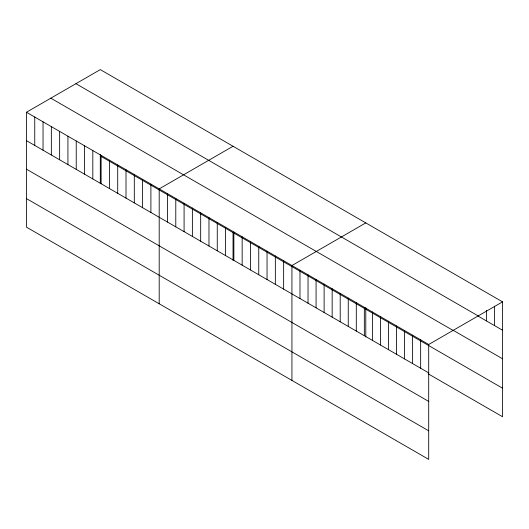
<?xml version="1.0" encoding="UTF-8"?>
<svg xmlns="http://www.w3.org/2000/svg" width="529" height="529" viewBox="0 0 529 529"><rect width="100%" height="100%" fill="white"/><g stroke="black" fill="none" stroke-linecap="round" stroke-linejoin="round"><path stroke-width="0.79" d="M26.45 112.254L428.702 344.491L428.702 459.384L26.45 227.139L26.45 112.254L100.298 69.616L502.55 301.861L502.55 416.746L428.133 373.778M233.038 146.255L159.196 188.893L159.196 303.778M365.784 222.894L291.935 265.532L291.935 380.417M428.702 344.491L502.55 301.861M75.925 83.688L478.183 315.925M478.414 316.302L502.55 330.235M452.936 330.142L502.55 358.781M50.817 98.182L453.075 330.427M100.298 155.956L502.55 388.2M26.45 140.635L428.702 372.872M26.45 169.181L428.702 401.418M26.45 198.593L428.702 430.831M494.503 306.132L494.503 325.593M486.462 310.404L486.462 320.944M420.661 339.849L420.661 368.224M412.613 335.201L412.613 363.582M404.566 330.559L404.566 358.933M396.525 325.917L396.525 354.291M388.478 321.268L388.478 349.649M380.43 316.626L380.43 345.001M372.39 311.978L372.39 340.359M365.784 307.6L365.784 336.993M364.342 307.336L364.342 335.71M356.295 302.687L356.295 331.068M348.254 298.045L348.254 326.419M340.207 293.403L340.207 321.777M332.159 288.755L332.159 317.136M324.118 284.113L324.118 312.487M316.071 279.464L316.071 307.845M308.03 274.822L308.03 303.196M299.983 270.174L299.983 298.554M283.643 260.744L283.643 289.118M275.344 255.95L275.344 284.331M267.046 251.163L267.046 279.537M258.754 246.375L258.754 274.749M250.455 241.581L250.455 269.962M242.156 236.794L242.156 265.168M233.864 232L233.864 260.38M233.038 232.595L233.038 260.354M225.566 227.212L225.566 255.593M217.267 222.425L217.267 250.799M208.975 217.631L208.975 246.011M200.676 212.843L200.676 241.217M192.377 208.056L192.377 236.43M184.085 203.262L184.085 231.642M175.787 198.474L175.787 226.848M167.488 193.68L167.488 222.061M150.897 184.105L150.897 212.479M142.599 179.311L142.599 207.692M134.306 174.524L134.306 202.898M126.008 169.736L126.008 198.111M117.709 164.942L117.709 193.323M109.417 160.155L109.417 188.529M101.118 155.361L101.118 183.742M100.298 154.323L100.298 183.715M92.82 150.573L92.82 178.954M84.528 145.786L84.528 174.16M76.229 140.992L76.229 169.373M67.93 136.204L67.93 164.579M59.638 131.417L59.638 159.791M51.339 126.623L51.339 155.004M43.041 121.835L43.041 150.21M34.749 117.041L34.749 145.422"/></g></svg>
